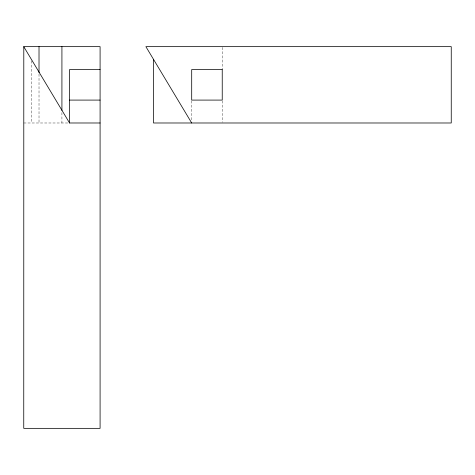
<?xml version="1.0" encoding="UTF-8"?>
<svg xmlns="http://www.w3.org/2000/svg" width="475" height="475" viewBox="0 0 475 475"><rect width="100%" height="100%" fill="white"/><g stroke="black" fill="none" stroke-linecap="round" stroke-linejoin="round"><path stroke-width="0.36" stroke-dasharray="2.38 1.78" d="M23.75 122.989L68.525 122.989M222.235 47.393L222.235 68.816M222.235 100.831L222.235 122.253M191.698 100.831L191.698 120.775M61.922 112.617L61.922 122.989M39.015 74.076L39.015 122.989M31.374 60.836L31.374 122.989"/><path stroke-width="0.71" d="M100.088 69.552L69.552 69.552L69.552 122.989L100.088 122.989M69.552 100.088L100.088 100.088M191.698 122.989L145.89 46.651L451.25 46.651L451.25 122.989L153.526 122.989L153.526 59.375M69.552 122.989L23.75 46.651L100.088 46.651L100.088 428.349L23.75 428.349L23.797 46.651M61.922 46.651L61.922 110.39M39.015 46.651L39.015 72.592M222.235 69.552L191.698 69.552L191.698 100.088L222.235 100.088L222.235 69.552"/></g></svg>
